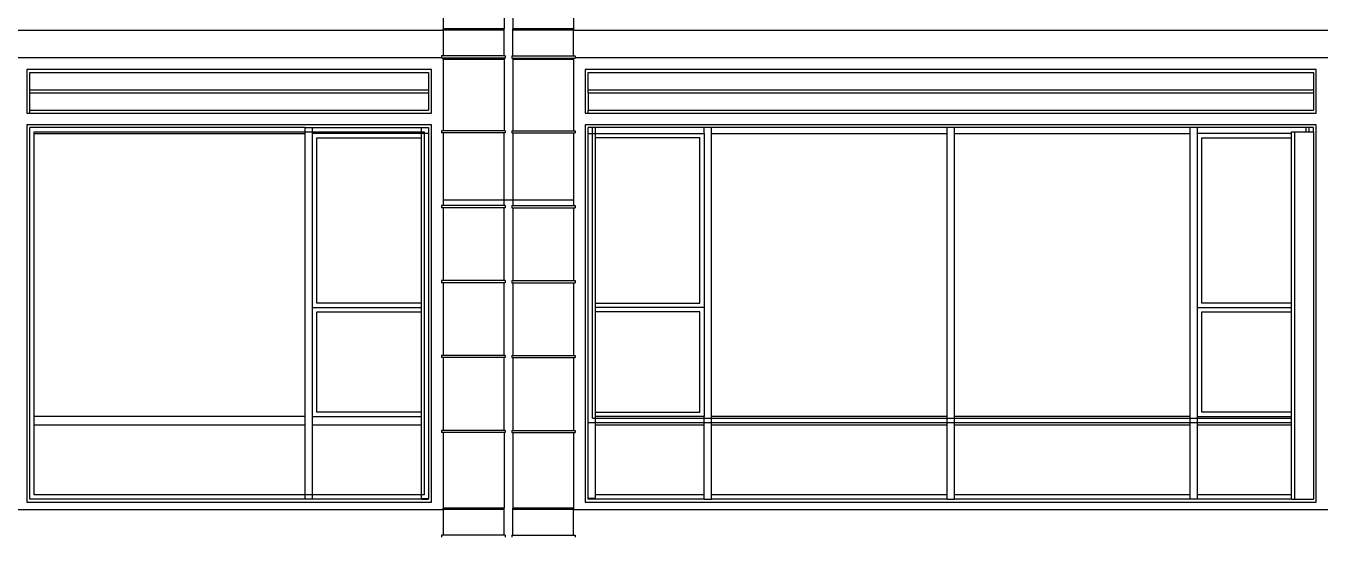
# Model space of a CAD drawing. Extents: x -311 to 61613, y 0 to 58400.
# Drawn here: x 44324 to 53260, y 29817 to 33330 of the extents above; entities that cross this region are included whole.
import ezdxf

# ---------------------------------------------------------------- set-up
doc = ezdxf.new("R2010")
doc.units = 0
doc.header["$LTSCALE"] = 1000
doc.header["$MEASUREMENT"] = 0
doc.layers.add('AD-AREA-OUTL', color=31, linetype='Continuous')

msp = doc.modelspace()

# ---------------------------------------------------------------- linework, layer by layer
at = {"layer": 'AD-AREA-OUTL', "color": 252}
for p, q in [((47199.9, 33830), (47199.9, 33310)), ((47619.7, 33830), (47619.7, 33310)), ((47679.7, 33830), (47679.7, 33310)), ((48099.9, 33830), (48099.9, 33310)), ((44250, 33300.1), (47199.9, 33300.1)), ((47199.9, 33310), (47209.8, 33310)), ((47199.9, 33300.1), (47199.9, 33310)), ((47209.8, 33300.1), (47199.9, 33300.1)), ((47199.9, 33300.1), (47199.9, 33124.1)), ((47619.7, 33310), (47209.8, 33310)), ((47209.8, 33300.1), (47209.8, 33310)), ((47619.7, 33300.1), (47209.8, 33300.1)), ((47619.7, 33300.1), (47619.7, 33310)), ((47619.7, 33124.1), (47619.7, 33300.1)), ((48090, 33310), (47679.7, 33310)), ((47679.7, 33300.1), (47679.7, 33310)), ((48090, 33300.1), (47679.7, 33300.1)), ((47679.7, 33124.1), (47679.7, 33300.1)), ((48099.9, 33310), (48090, 33310)), ((48090, 33300.1), (48090, 33310)), ((48099.9, 33300.1), (48090, 33300.1)), ((48099.9, 33310), (48099.9, 33300.1)), ((48099.9, 33300.1), (53299.8, 33300.1)), ((48099.9, 33124.1), (48099.9, 33300.1)), ((47189.7, 33110), (44262.4, 33110)), ((47189.7, 33124.1), (47189.7, 33110)), ((47199.9, 33124.1), (47189.7, 33124.1)), ((47189.7, 33110), (47189.7, 33109.3)), ((47199.9, 33109.3), (47189.7, 33109.3)), ((47619.7, 33124.1), (47199.9, 33124.1)), ((47209.8, 33109.3), (47199.9, 33109.3)), ((47199.9, 33100.1), (47199.9, 33109.3)), ((47209.8, 33100.1), (47199.9, 33100.1)), ((47199.9, 33100.1), (47199.9, 32608.3)), ((47619.7, 33109.3), (47209.8, 33109.3)), ((47209.8, 33109.3), (47209.8, 33100.1)), ((47619.7, 33100.1), (47209.8, 33100.1)), ((47627.5, 33124.1), (47619.7, 33124.1)), ((47627.5, 33109.3), (47619.7, 33109.3)), ((47619.7, 33109.3), (47619.7, 33100.1)), ((47619.7, 33100.1), (47619.7, 32608.3)), ((47627.5, 33124.1), (47627.5, 33109.3)), ((47674.4, 33124.1), (47679.7, 33124.1)), ((47674.4, 33124.1), (47674.4, 33109.3)), ((47674.4, 33109.3), (47679.7, 33109.3)), ((47679.7, 33124.1), (48099.9, 33124.1)), ((47679.7, 33109.3), (48090, 33109.3)), ((47679.7, 33109.3), (47679.7, 33100.1)), ((47679.7, 33100.1), (47679.7, 32608.3)), ((48090, 33100.1), (47679.7, 33100.1)), ((48090, 33109.3), (48090, 33100.1)), ((48090, 33109.3), (48099.9, 33109.3)), ((48099.9, 33100.1), (48090, 33100.1)), ((48099.9, 33124.1), (48109.8, 33124.1)), ((48099.9, 33109.3), (48109.8, 33109.3)), ((48099.9, 33100.1), (48099.9, 33109.3)), ((48099.9, 33100.1), (48099.9, 32608.3)), ((48109.8, 33124.1), (48109.8, 33110)), ((48109.8, 33110), (48109.8, 33109.3)), ((53299.8, 33110), (48109.8, 33110)), ((44329.7, 33029.9), (44329.7, 32730.1)), ((47119.9, 33029.9), (44329.7, 33029.9)), ((44349.8, 32890.2), (44349.8, 33010.2)), ((44349.8, 33010.2), (47099.8, 33010.2)), ((47099.8, 33010.2), (47099.8, 32890.2)), ((47119.9, 32730.1), (47119.9, 33029.9)), ((48180, 33029.9), (48180, 32730.1)), ((53219.8, 33029.9), (48180, 33029.9)), ((48199.7, 32890.2), (48199.7, 33010.2)), ((48199.7, 33010.2), (53200, 33010.2)), ((53200, 33010.2), (53200, 32890.2)), ((53219.8, 32730.1), (53219.8, 33029.9)), ((44349.8, 32870.1), (44349.8, 32890.2)), ((44349.8, 32890.2), (47099.8, 32890.2)), ((47099.8, 32890.2), (47099.8, 32870.1)), ((48199.7, 32870.1), (48199.7, 32890.2)), ((48199.7, 32890.2), (53200, 32890.2)), ((53200, 32890.2), (53200, 32870.1)), ((44349.8, 32750.2), (44349.8, 32870.1)), ((44349.8, 32870.1), (47099.8, 32870.1)), ((47099.8, 32870.1), (47099.8, 32750.2)), ((48199.7, 32870.1), (48199.7, 32750.2)), ((48199.7, 32870.1), (53200, 32870.1)), ((53200, 32870.1), (53200, 32750.2)), ((44329.7, 32730.1), (44349.8, 32730.1)), ((44349.8, 32750.2), (47099.8, 32750.2)), ((44349.8, 32730.1), (44349.8, 32750.2)), ((44349.8, 32730.1), (47119.9, 32730.1)), ((48180, 32730.1), (48199.7, 32730.1)), ((48199.7, 32750.2), (53200, 32750.2)), ((48199.7, 32730.1), (48199.7, 32750.2)), ((48199.7, 32730.1), (53219.8, 32730.1)), ((47119.9, 32650), (44329.7, 32650)), ((44329.7, 32650), (44329.7, 30050)), ((46249.9, 32630.2), (44349.8, 32630.2)), ((44349.8, 30070.1), (44349.8, 32630.2)), ((46249.9, 32600.2), (46249.9, 32630.2)), ((46249.9, 32630.2), (46300, 32630.2)), ((46300, 32630.2), (47050, 32630.2)), ((46300, 32600.2), (46300, 32630.2)), ((47050, 32630.2), (47099.8, 32630.2)), ((47050, 32600.2), (47050, 32630.2)), ((47099.8, 32630.2), (47099.8, 32590)), ((47119.9, 30050), (47119.9, 32650)), ((53219.8, 32650), (48180, 32650)), ((48180, 32650), (48180, 30050)), ((48199.7, 32590), (48199.7, 32630.2)), ((48229.7, 32630.2), (48199.7, 32630.2)), ((48249.8, 32630.2), (48229.7, 32630.2)), ((48229.7, 32590), (48229.7, 32630.2)), ((48249.8, 32590), (48249.8, 32630.2)), ((48999.8, 32630.2), (48249.8, 32630.2)), ((49049.9, 32630.2), (48999.8, 32630.2)), ((48999.8, 32590), (48999.8, 32630.2)), ((50674.8, 32630.2), (49049.9, 32630.2)), ((49049.9, 32590), (49049.9, 32630.2)), ((50724.9, 32630.2), (50674.8, 32630.2)), ((50674.8, 32590), (50674.8, 32630.2)), ((52349.8, 32630.2), (50724.9, 32630.2)), ((50724.9, 32590), (50724.9, 32630.2)), ((52349.8, 32590), (52349.8, 32630.2)), ((52399.9, 32630.2), (52349.8, 32630.2)), ((53149.9, 32630.2), (52399.9, 32630.2)), ((52399.9, 32590), (52399.9, 32630.2)), ((53170, 32630.2), (53149.9, 32630.2)), ((53149.9, 32600.2), (53149.9, 32630.2)), ((53200, 32630.2), (53170, 32630.2)), ((53170, 32600.2), (53170, 32630.2)), ((53200, 32600.2), (53200, 32630.2)), ((53219.8, 30050), (53219.8, 32650)), ((44379.8, 32590), (44379.8, 32600.2)), ((44379.8, 32600.2), (46249.9, 32600.2)), ((44379.8, 32590), (46249.9, 32590)), ((44379.8, 30640.2), (44379.8, 32590)), ((46249.9, 32590), (46249.9, 32600.2)), ((46249.9, 32600.2), (46300, 32600.2)), ((46249.9, 30640.2), (46249.9, 32590)), ((46300, 32600.2), (47050, 32600.2)), ((46300, 32590), (46300, 32600.2)), ((46300, 31390.2), (46300, 32590)), ((47050, 32590), (46300, 32590)), ((46330, 32560), (47050, 32560)), ((46330, 31420.2), (46330, 32560)), ((47050, 32590), (47050, 32600.2)), ((47050, 32600.2), (47069.8, 32600.2)), ((47050, 32560), (47050, 32590)), ((47069.8, 32590), (47050, 32590)), ((47050, 31420.2), (47050, 32560)), ((47069.8, 32600.2), (47069.8, 32590)), ((47099.8, 32590), (47069.8, 32590)), ((47069.8, 32590), (47069.8, 30100.1)), ((47099.8, 32590), (47099.8, 30076.5)), ((47199.9, 32608.3), (47189.7, 32608.3)), ((47189.7, 32608.3), (47189.7, 32593.5)), ((47199.9, 32593.5), (47189.7, 32593.5)), ((47619.7, 32608.3), (47199.9, 32608.3)), ((47619.7, 32593.5), (47199.9, 32593.5)), ((47199.9, 32593.5), (47199.9, 32130)), ((47627.5, 32608.3), (47619.7, 32608.3)), ((47627.5, 32593.5), (47619.7, 32593.5)), ((47619.7, 32130), (47619.7, 32593.5)), ((47627.5, 32608.3), (47627.5, 32593.5)), ((47674.4, 32608.3), (47679.7, 32608.3)), ((47674.4, 32608.3), (47674.4, 32593.5)), ((47674.4, 32593.5), (47679.7, 32593.5)), ((47679.7, 32608.3), (48099.9, 32608.3)), ((47679.7, 32593.5), (48099.9, 32593.5)), ((47679.7, 32593.5), (47679.7, 32130)), ((48099.9, 32608.3), (48109.8, 32608.3)), ((48099.9, 32593.5), (48109.8, 32593.5)), ((48099.9, 32593.5), (48099.9, 32130)), ((48109.8, 32608.3), (48109.8, 32593.5)), ((48199.7, 30600), (48199.7, 32590)), ((48199.7, 32590), (48229.7, 32590)), ((48229.7, 32590), (48249.8, 32590)), ((48229.7, 30630), (48229.7, 32590)), ((48249.8, 32560), (48249.8, 32590)), ((48249.8, 32590), (48999.8, 32590)), ((48249.8, 31420.2), (48249.8, 32560)), ((48969.8, 32560), (48249.8, 32560)), ((48969.8, 31420.2), (48969.8, 32560)), ((48999.8, 32590), (48999.8, 31390.2)), ((49049.9, 30640.2), (49049.9, 32590)), ((49049.9, 32590), (50674.8, 32590)), ((50674.8, 30640.2), (50674.8, 32590)), ((50724.9, 30640.2), (50724.9, 32590)), ((50724.9, 32590), (52349.8, 32590)), ((52349.8, 30640.2), (52349.8, 32590)), ((52399.9, 31390.2), (52399.9, 32590)), ((53049.7, 32590), (52399.9, 32590)), ((52429.9, 32560), (53049.7, 32560)), ((52429.9, 31420.2), (52429.9, 32560)), ((53049.7, 32590), (53049.7, 32600.2)), ((53049.7, 32600.2), (53069.8, 32600.2)), ((53049.7, 32560), (53049.7, 32590)), ((53049.7, 31420.2), (53049.7, 32560)), ((53069.8, 32600.2), (53149.9, 32600.2)), ((53069.8, 32600.2), (53069.8, 30070.1)), ((53149.9, 32600.2), (53170, 32600.2)), ((53170, 32600.2), (53200, 32600.2)), ((53200, 32600.2), (53200, 30070.1)), ((47199.9, 32092.6), (47189.7, 32092.6)), ((47189.7, 32092.6), (47189.7, 32077.4)), ((47199.9, 32130), (47199.9, 32092.6)), ((47619.7, 32130), (47199.9, 32130)), ((47619.7, 32092.6), (47199.9, 32092.6)), ((47619.7, 32092.6), (47619.7, 32130)), ((47679.7, 32130), (47619.7, 32130)), ((47627.5, 32092.6), (47619.7, 32092.6)), ((47627.5, 32092.6), (47627.5, 32077.4)), ((47674.4, 32092.6), (47679.7, 32092.6)), ((47674.4, 32092.6), (47674.4, 32077.4)), ((47679.7, 32130), (47679.7, 32092.6)), ((48099.9, 32130), (47679.7, 32130)), ((47679.7, 32092.6), (48099.9, 32092.6)), ((48099.9, 32130), (48099.9, 32092.6)), ((48099.9, 32092.6), (48109.8, 32092.6)), ((48109.8, 32092.6), (48109.8, 32077.4)), ((47199.9, 32077.4), (47189.7, 32077.4)), ((47619.7, 32077.4), (47199.9, 32077.4)), ((47199.9, 32077.4), (47199.9, 31576.8)), ((47627.5, 32077.4), (47619.7, 32077.4)), ((47619.7, 31576.8), (47619.7, 32077.4)), ((47674.4, 32077.4), (47679.7, 32077.4)), ((47679.7, 32077.4), (48099.9, 32077.4)), ((47679.7, 32077.4), (47679.7, 31576.8)), ((48099.9, 32077.4), (48109.8, 32077.4)), ((48099.9, 32077.4), (48099.9, 31576.8)), ((47199.9, 31576.8), (47189.7, 31576.8)), ((47189.7, 31576.8), (47189.7, 31561.7)), ((47199.9, 31561.7), (47189.7, 31561.7)), ((47619.7, 31576.8), (47199.9, 31576.8)), ((47619.7, 31561.7), (47199.9, 31561.7)), ((47199.9, 31561.7), (47199.9, 31061.1)), ((47627.5, 31576.8), (47619.7, 31576.8)), ((47627.5, 31561.7), (47619.7, 31561.7)), ((47619.7, 31061.1), (47619.7, 31561.7)), ((47627.5, 31576.8), (47627.5, 31561.7)), ((47674.4, 31576.8), (47679.7, 31576.8)), ((47674.4, 31576.8), (47674.4, 31561.7)), ((47674.4, 31561.7), (47679.7, 31561.7)), ((47679.7, 31576.8), (48099.9, 31576.8)), ((47679.7, 31561.7), (48099.9, 31561.7)), ((47679.7, 31561.7), (47679.7, 31061.1)), ((48099.9, 31576.8), (48109.8, 31576.8)), ((48099.9, 31561.7), (48109.8, 31561.7)), ((48099.9, 31561.7), (48099.9, 31061.1)), ((48109.8, 31576.8), (48109.8, 31561.7)), ((46300, 30640.2), (46300, 31390.2)), ((46300, 31390.2), (47050, 31390.2)), ((47050, 31420.2), (46330, 31420.2)), ((47050, 31390.2), (47050, 31420.2)), ((47050, 31360.2), (47050, 31390.2)), ((48249.8, 31390.2), (48249.8, 31420.2)), ((48249.8, 31420.2), (48969.8, 31420.2)), ((48249.8, 31360.2), (48249.8, 31390.2)), ((48999.8, 31390.2), (48249.8, 31390.2)), ((48999.8, 31390.2), (48999.8, 30640.2)), ((52399.9, 30640.2), (52399.9, 31390.2)), ((52399.9, 31390.2), (53049.7, 31390.2)), ((53049.7, 31420.2), (52429.9, 31420.2)), ((53049.7, 31390.2), (53049.7, 31420.2)), ((53049.7, 31360.2), (53049.7, 31390.2)), ((46330, 31360.2), (47050, 31360.2)), ((46330, 30670.2), (46330, 31360.2)), ((47050, 30670.2), (47050, 31360.2)), ((48249.8, 30670.2), (48249.8, 31360.2)), ((48969.8, 31360.2), (48249.8, 31360.2)), ((48969.8, 30670.2), (48969.8, 31360.2)), ((52429.9, 31360.2), (53049.7, 31360.2)), ((52429.9, 30670.2), (52429.9, 31360.2)), ((53049.7, 30670.2), (53049.7, 31360.2)), ((47199.9, 31061.1), (47189.7, 31061.1)), ((47189.7, 31061.1), (47189.7, 31045.9)), ((47199.9, 31045.9), (47189.7, 31045.9)), ((47619.7, 31061.1), (47199.9, 31061.1)), ((47619.7, 31045.9), (47199.9, 31045.9)), ((47199.9, 31045.9), (47199.9, 30544.9)), ((47627.5, 31061.1), (47619.7, 31061.1)), ((47627.5, 31045.9), (47619.7, 31045.9)), ((47619.7, 30544.9), (47619.7, 31045.9)), ((47627.5, 31061.1), (47627.5, 31045.9)), ((47674.4, 31061.1), (47679.7, 31061.1)), ((47674.4, 31061.1), (47674.4, 31045.9)), ((47674.4, 31045.9), (47679.7, 31045.9)), ((47679.7, 31061.1), (48099.9, 31061.1)), ((47679.7, 31045.9), (48099.9, 31045.9)), ((47679.7, 31045.9), (47679.7, 30544.9)), ((48099.9, 31061.1), (48109.8, 31061.1)), ((48099.9, 31045.9), (48109.8, 31045.9)), ((48099.9, 31045.9), (48099.9, 30544.9)), ((48109.8, 31061.1), (48109.8, 31045.9)), ((47050, 30670.2), (46330, 30670.2)), ((47050, 30640.2), (47050, 30670.2)), ((48249.8, 30640.2), (48249.8, 30670.2)), ((48249.8, 30670.2), (48969.8, 30670.2)), ((53049.7, 30670.2), (52429.9, 30670.2)), ((53049.7, 30640.2), (53049.7, 30670.2)), ((44379.8, 30580.2), (44379.8, 30640.2)), ((46249.9, 30640.2), (44379.8, 30640.2)), ((44379.8, 30100.1), (44379.8, 30580.2)), ((46249.9, 30580.2), (44379.8, 30580.2)), ((46249.9, 30580.2), (46249.9, 30640.2)), ((46249.9, 30100.1), (46249.9, 30580.2)), ((46300, 30580.2), (46300, 30640.2)), ((46300, 30640.2), (47050, 30640.2)), ((46300, 30100.1), (46300, 30580.2)), ((47050, 30580.2), (46300, 30580.2)), ((47050, 30580.2), (47050, 30640.2)), ((47050, 30100.1), (47050, 30580.2)), ((48199.7, 30076.5), (48199.7, 30600)), ((48199.7, 30600), (48249.8, 30600)), ((48229.7, 30630), (48249.8, 30630)), ((48249.8, 30630), (48249.8, 30640.2)), ((48999.8, 30640.2), (48249.8, 30640.2)), ((48249.8, 30600), (48249.8, 30630)), ((48249.8, 30630), (48999.8, 30630)), ((48249.8, 30580.2), (48249.8, 30600)), ((48249.8, 30600), (48999.8, 30600)), ((48249.8, 30100.1), (48249.8, 30580.2)), ((48999.8, 30580.2), (48249.8, 30580.2)), ((48999.8, 30630), (48999.8, 30640.2)), ((48999.8, 30600), (48999.8, 30630)), ((48999.8, 30630), (49049.9, 30630)), ((48999.8, 30580.2), (48999.8, 30600)), ((48999.8, 30600), (49049.9, 30600)), ((48999.8, 30100.1), (48999.8, 30580.2)), ((49049.9, 30630), (49049.9, 30640.2)), ((50674.8, 30640.2), (49049.9, 30640.2)), ((49049.9, 30600), (49049.9, 30630)), ((49049.9, 30630), (50674.8, 30630)), ((49049.9, 30580.2), (49049.9, 30600)), ((49049.9, 30600), (50674.8, 30600)), ((49049.9, 30100.1), (49049.9, 30580.2)), ((50674.8, 30580.2), (49049.9, 30580.2)), ((50674.8, 30630), (50674.8, 30640.2)), ((50674.8, 30600), (50674.8, 30630)), ((50674.8, 30630), (50724.9, 30630)), ((50674.8, 30580.2), (50674.8, 30600)), ((50674.8, 30600), (50724.9, 30600)), ((50674.8, 30100.1), (50674.8, 30580.2)), ((50724.9, 30630), (50724.9, 30640.2)), ((52349.8, 30640.2), (50724.9, 30640.2)), ((50724.9, 30630), (52349.8, 30630)), ((50724.9, 30600), (50724.9, 30630)), ((50724.9, 30600), (52349.8, 30600)), ((50724.9, 30580.2), (50724.9, 30600)), ((50724.9, 30100.1), (50724.9, 30580.2)), ((52349.8, 30580.2), (50724.9, 30580.2)), ((52349.8, 30630), (52349.8, 30640.2)), ((52349.8, 30630), (52399.9, 30630)), ((52349.8, 30600), (52349.8, 30630)), ((52349.8, 30600), (52399.9, 30600)), ((52349.8, 30580.2), (52349.8, 30600)), ((52349.8, 30100.1), (52349.8, 30580.2)), ((52399.9, 30630), (52399.9, 30640.2)), ((52399.9, 30640.2), (53049.7, 30640.2)), ((52399.9, 30630), (53049.7, 30630)), ((52399.9, 30600), (52399.9, 30630)), ((52399.9, 30600), (53049.7, 30600)), ((52399.9, 30580.2), (52399.9, 30600)), ((52399.9, 30100.1), (52399.9, 30580.2)), ((53049.7, 30580.2), (52399.9, 30580.2)), ((53049.7, 30630), (53049.7, 30640.2)), ((53049.7, 30600), (53049.7, 30630)), ((53049.7, 30580.2), (53049.7, 30600)), ((53049.7, 30100.1), (53049.7, 30580.2)), ((47199.9, 30544.9), (47189.7, 30544.9)), ((47189.7, 30544.9), (47189.7, 30530.1)), ((47199.9, 30530.1), (47189.7, 30530.1)), ((47619.7, 30544.9), (47199.9, 30544.9)), ((47619.7, 30530.1), (47199.9, 30530.1)), ((47199.9, 30530.1), (47199.9, 30010.1)), ((47627.5, 30544.9), (47619.7, 30544.9)), ((47627.5, 30530.1), (47619.7, 30530.1)), ((47619.7, 30530.1), (47619.7, 30010.1)), ((47627.5, 30544.9), (47627.5, 30530.1)), ((47674.4, 30544.9), (47679.7, 30544.9)), ((47674.4, 30544.9), (47674.4, 30530.1)), ((47674.4, 30530.1), (47679.7, 30530.1)), ((47679.7, 30544.9), (48099.9, 30544.9)), ((47679.7, 30530.1), (48099.9, 30530.1)), ((47679.7, 30530.1), (47679.7, 30010.1)), ((48099.9, 30544.9), (48109.8, 30544.9)), ((48099.9, 30530.1), (48109.8, 30530.1)), ((48099.9, 30530.1), (48099.9, 30010.1)), ((48109.8, 30544.9), (48109.8, 30530.1)), ((44329.7, 30050), (47119.9, 30050)), ((46249.9, 30070.1), (44349.8, 30070.1)), ((46249.9, 30100.1), (44379.8, 30100.1)), ((46300, 30100.1), (46249.9, 30100.1)), ((46249.9, 30070.1), (46249.9, 30100.1)), ((46300, 30070.1), (46249.9, 30070.1)), ((46300, 30070.1), (46300, 30100.1)), ((47050, 30100.1), (46300, 30100.1)), ((47050, 30070.1), (46300, 30070.1)), ((47050, 30076.5), (47050, 30100.1)), ((47069.8, 30100.1), (47050, 30100.1)), ((47050, 30076.5), (47099.8, 30076.5)), ((47050, 30070.1), (47050, 30076.5)), ((47050, 30070.1), (47099.8, 30070.1)), ((47099.8, 30070.1), (47099.8, 30076.5)), ((48180, 30050), (53219.8, 30050)), ((48199.7, 30070.1), (48199.7, 30076.5)), ((48249.8, 30076.5), (48199.7, 30076.5)), ((48249.8, 30070.1), (48199.7, 30070.1)), ((48249.8, 30076.5), (48249.8, 30100.1)), ((48999.8, 30100.1), (48249.8, 30100.1)), ((48249.8, 30070.1), (48249.8, 30076.5)), ((48999.8, 30070.1), (48249.8, 30070.1)), ((48999.8, 30070.1), (48999.8, 30100.1)), ((48999.8, 30070.1), (49049.9, 30070.1)), ((49049.9, 30070.1), (49049.9, 30100.1)), ((50674.8, 30100.1), (49049.9, 30100.1)), ((50674.8, 30070.1), (49049.9, 30070.1)), ((50674.8, 30070.1), (50674.8, 30100.1)), ((50674.8, 30070.1), (50724.9, 30070.1)), ((50724.9, 30070.1), (50724.9, 30100.1)), ((52349.8, 30100.1), (50724.9, 30100.1)), ((52349.8, 30070.1), (50724.9, 30070.1)), ((52349.8, 30070.1), (52349.8, 30100.1)), ((52399.9, 30070.1), (52349.8, 30070.1)), ((52399.9, 30070.1), (52399.9, 30100.1)), ((53049.7, 30100.1), (52399.9, 30100.1)), ((53049.7, 30070.1), (52399.9, 30070.1)), ((53049.7, 30070.1), (53049.7, 30100.1)), ((53049.7, 30070.1), (53069.8, 30070.1)), ((53069.8, 30070.1), (53200, 30070.1)), ((44250, 29999.9), (47199.9, 29999.9)), ((47199.9, 30010.1), (47209.8, 30010.1)), ((47199.9, 29999.9), (47199.9, 30010.1)), ((47209.8, 29999.9), (47199.9, 29999.9)), ((47199.9, 29999.9), (47199.9, 29824.3)), ((47619.7, 30010.1), (47209.8, 30010.1)), ((47209.8, 29999.9), (47209.8, 30010.1)), ((47619.7, 29999.9), (47209.8, 29999.9)), ((47619.7, 29999.9), (47619.7, 30010.1)), ((47619.7, 29824.3), (47619.7, 29999.9)), ((48090, 30010.1), (47679.7, 30010.1)), ((47679.7, 29999.9), (47679.7, 30010.1)), ((48090, 29999.9), (47679.7, 29999.9)), ((47679.7, 29824.3), (47679.7, 29999.9)), ((48099.9, 30010.1), (48090, 30010.1)), ((48090, 29999.9), (48090, 30010.1)), ((48099.9, 29999.9), (48090, 29999.9)), ((48099.9, 30010.1), (48099.9, 29999.9)), ((48099.9, 29999.9), (53299.8, 29999.9)), ((48099.9, 29824.3), (48099.9, 29999.9)), ((47189.7, 29824.3), (47189.7, 29810.1)), ((47199.9, 29824.3), (47189.7, 29824.3)), ((47619.7, 29824.3), (47199.9, 29824.3)), ((47627.5, 29824.3), (47619.7, 29824.3)), ((47627.5, 29824.3), (47627.5, 29809.2)), ((47674.4, 29824.3), (47679.7, 29824.3)), ((47674.4, 29824.3), (47674.4, 29809.2)), ((47679.7, 29824.3), (48099.9, 29824.3)), ((48099.9, 29824.3), (48109.8, 29824.3)), ((48109.8, 29824.3), (48109.8, 29810.1))]:
    msp.add_line(p, q, dxfattribs=at)

doc.saveas('drawing.dxf')
